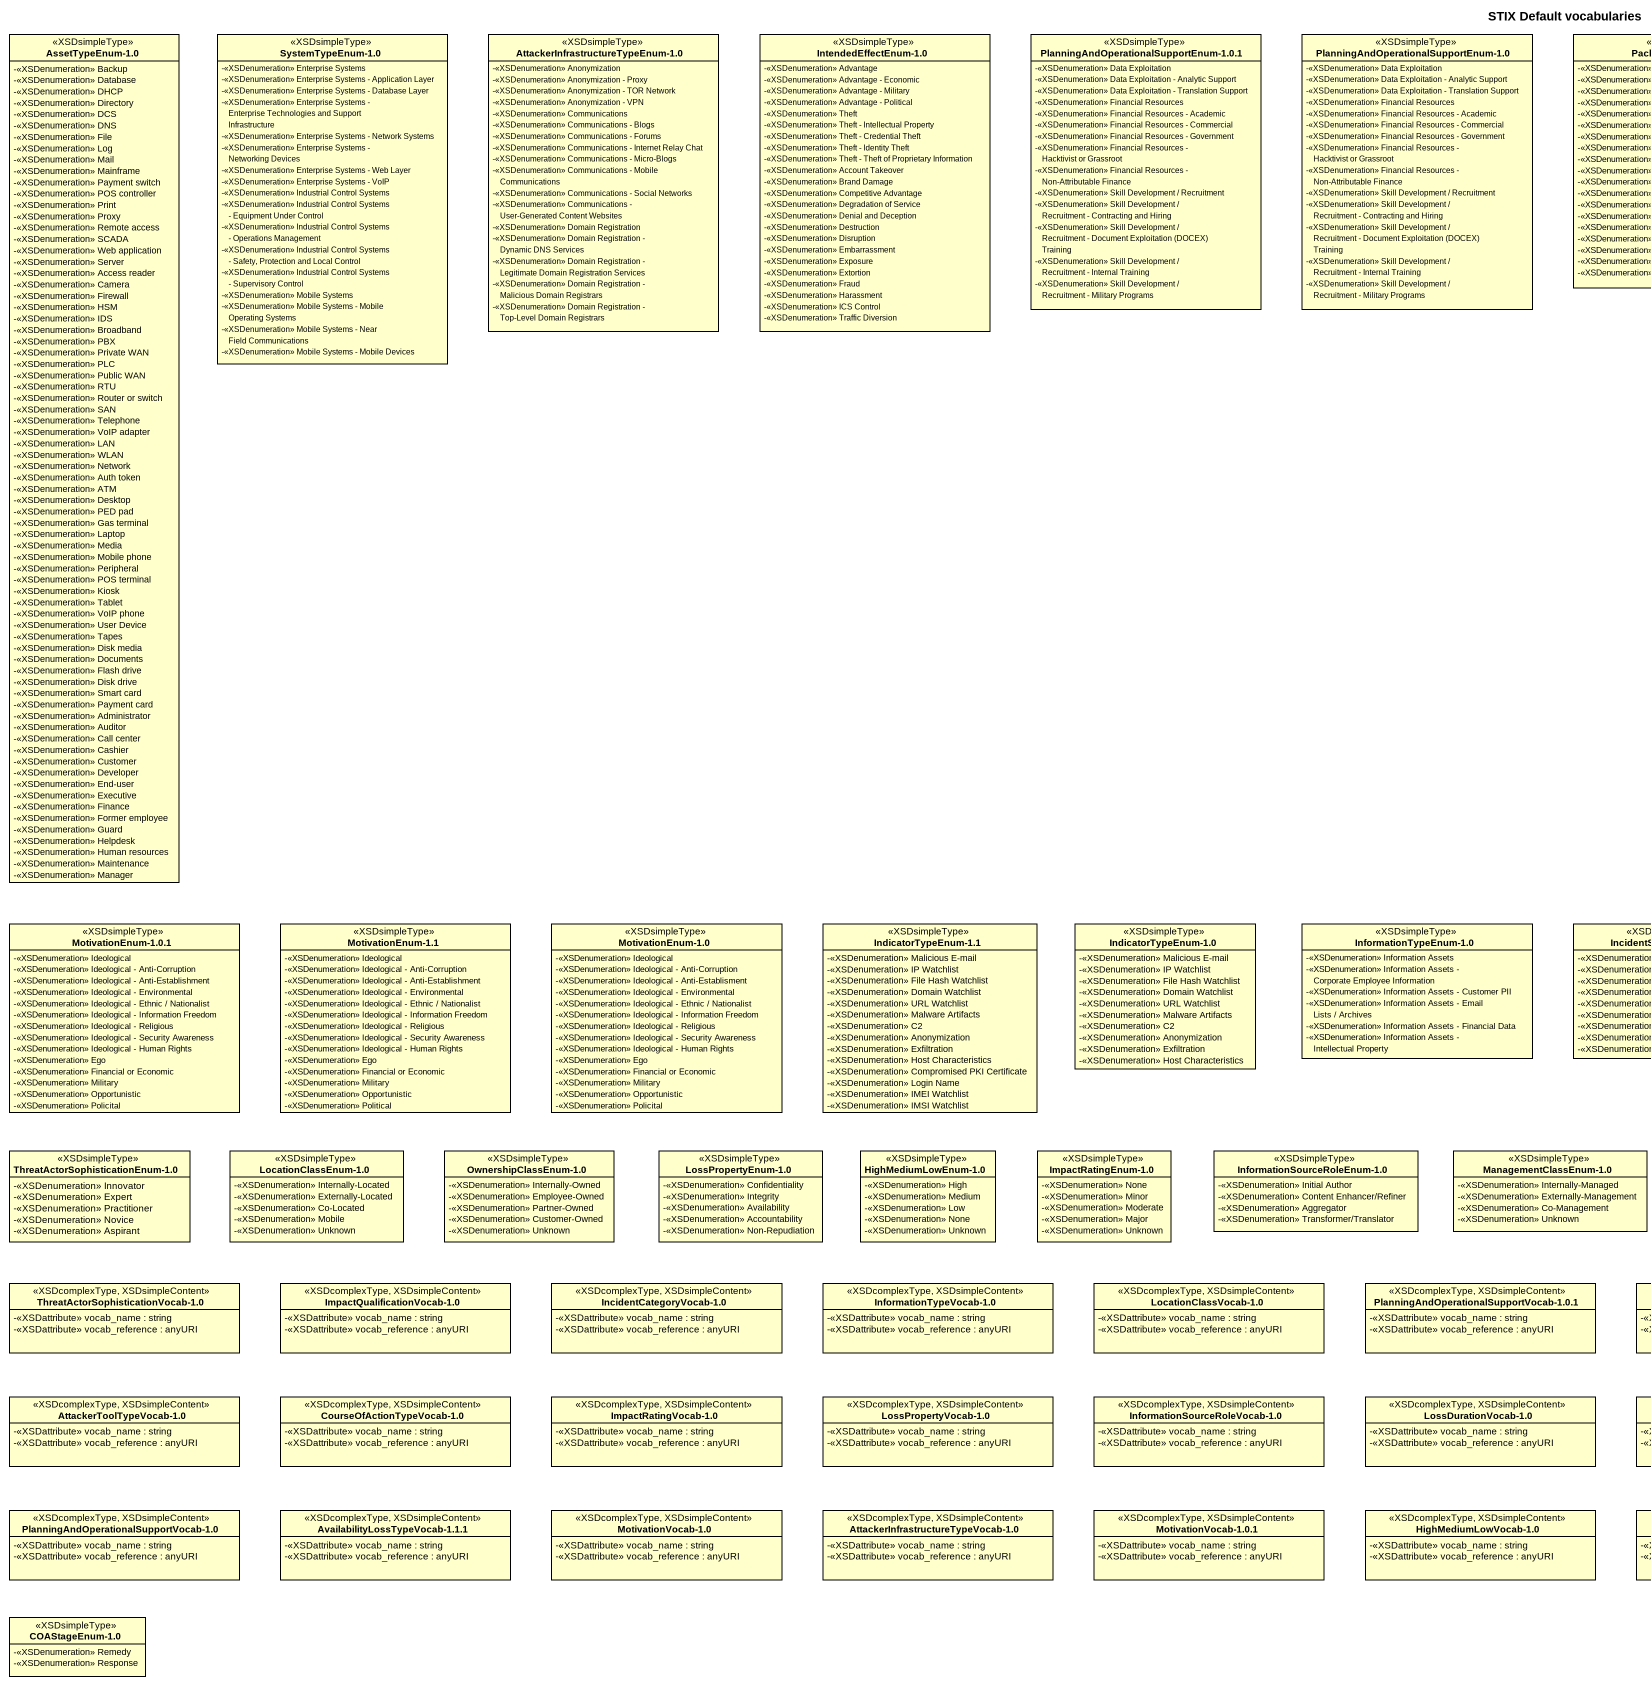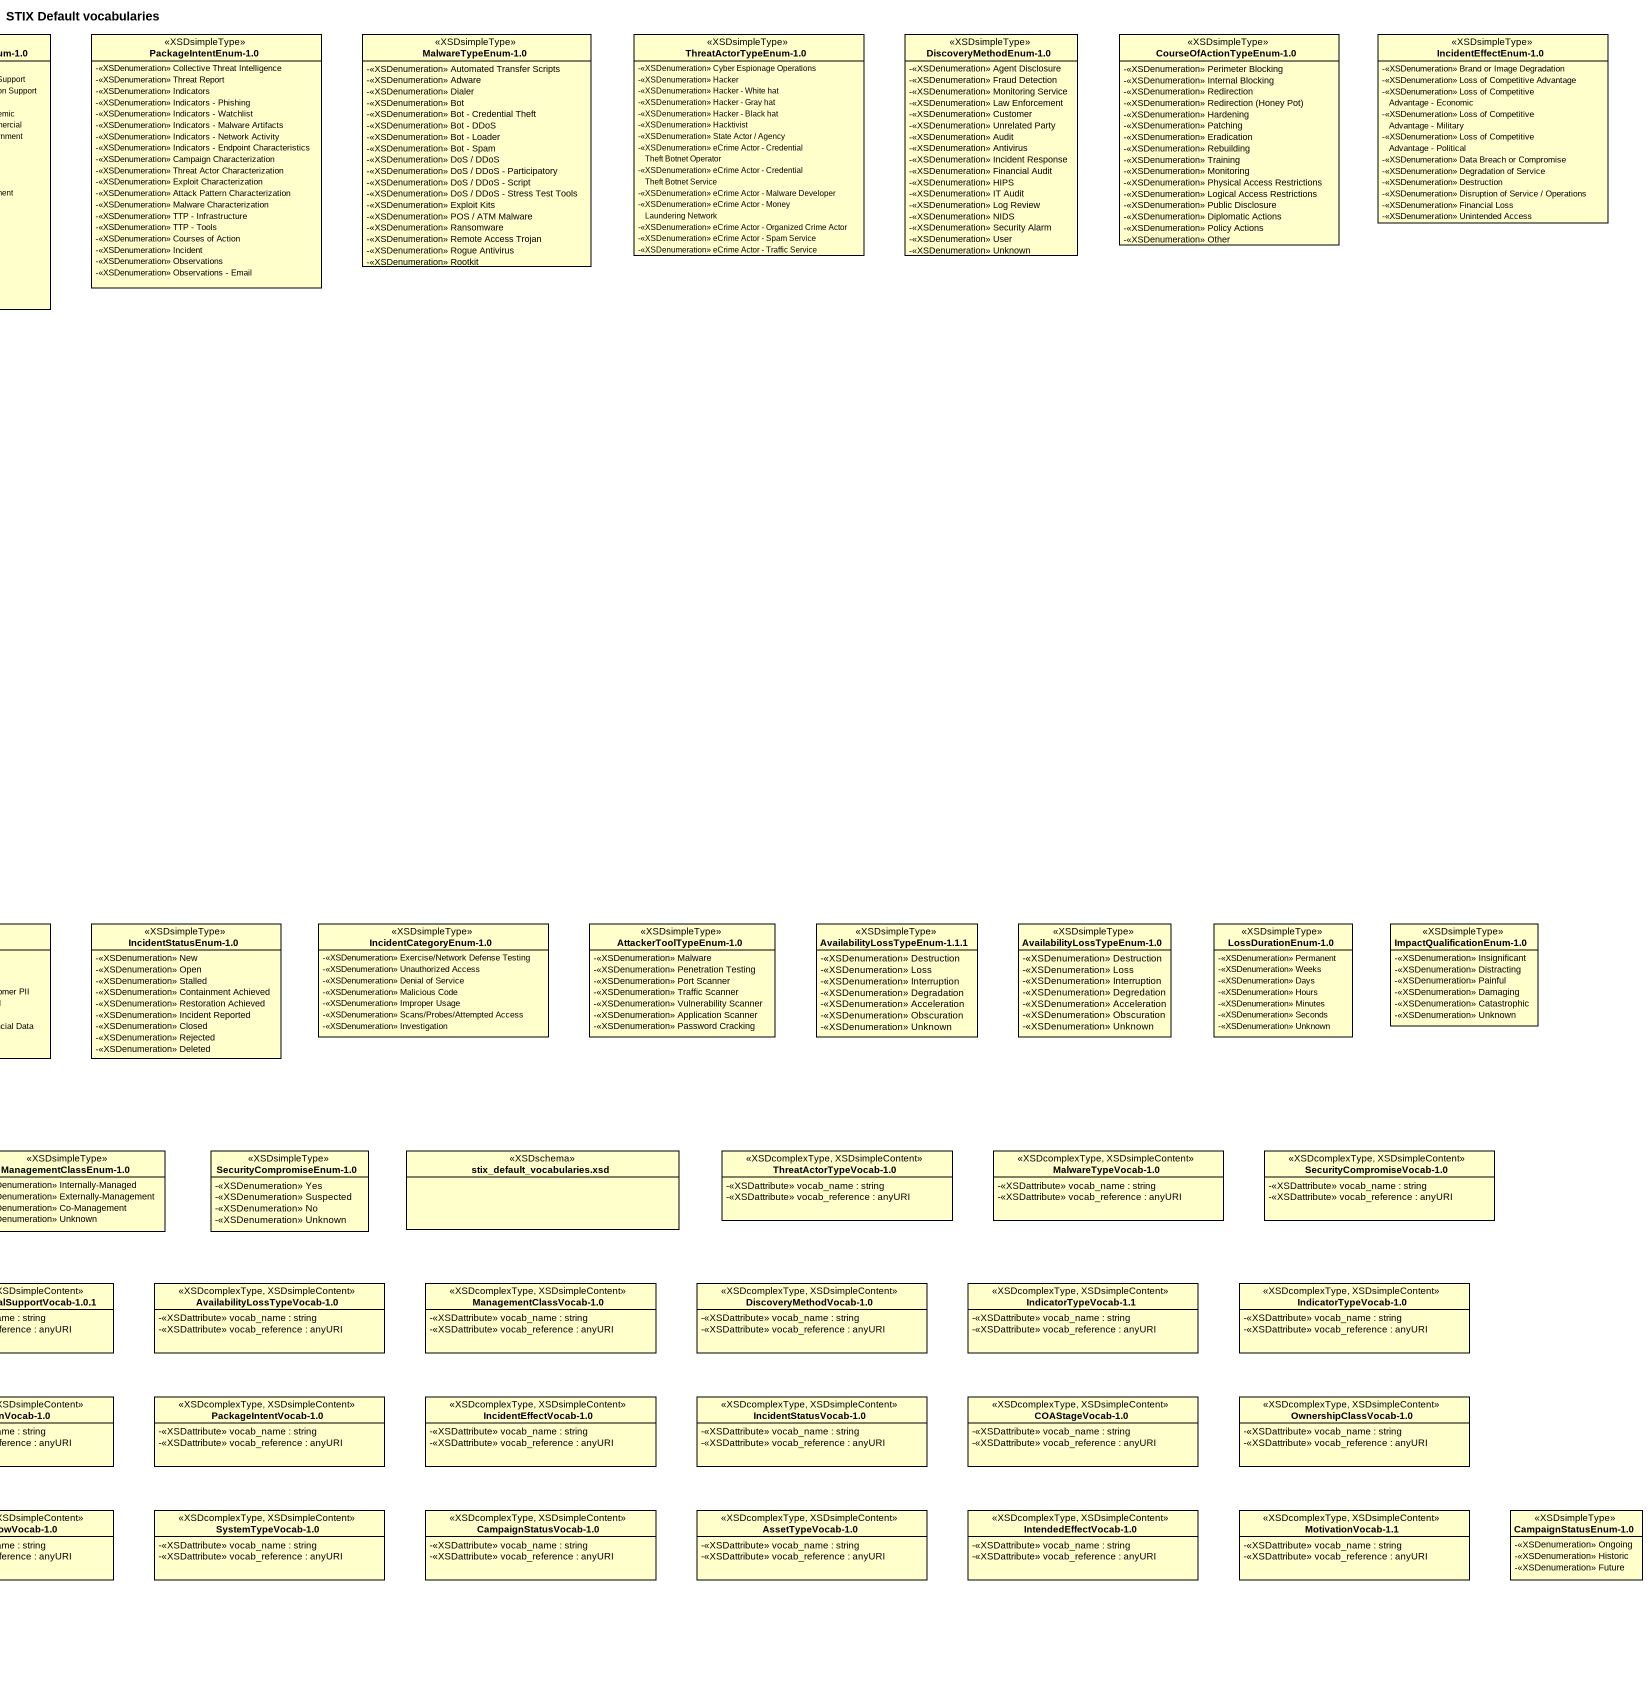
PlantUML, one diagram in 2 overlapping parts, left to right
@startuml
title STIX Default vocabularies
hide circle
hide empty members
skinparam classAttributeIconSize 0
class "AssetTypeEnum-1.0" as AssetTypeEnum_1_0 <<XSDsimpleType>> {
  -<<XSDenumeration>> Backup
  -<<XSDenumeration>> Database
  -<<XSDenumeration>> DHCP
  -<<XSDenumeration>> Directory
  -<<XSDenumeration>> DCS
  -<<XSDenumeration>> DNS
  -<<XSDenumeration>> File
  -<<XSDenumeration>> Log
  -<<XSDenumeration>> Mail
  -<<XSDenumeration>> Mainframe
  -<<XSDenumeration>> Payment switch
  -<<XSDenumeration>> POS controller
  -<<XSDenumeration>> Print
  -<<XSDenumeration>> Proxy
  -<<XSDenumeration>> Remote access
  -<<XSDenumeration>> SCADA
  -<<XSDenumeration>> Web application
  -<<XSDenumeration>> Server
  -<<XSDenumeration>> Access reader
  -<<XSDenumeration>> Camera
  -<<XSDenumeration>> Firewall
  -<<XSDenumeration>> HSM
  -<<XSDenumeration>> IDS
  -<<XSDenumeration>> Broadband
  -<<XSDenumeration>> PBX
  -<<XSDenumeration>> Private WAN
  -<<XSDenumeration>> PLC
  -<<XSDenumeration>> Public WAN
  -<<XSDenumeration>> RTU
  -<<XSDenumeration>> Router or switch
  -<<XSDenumeration>> SAN
  -<<XSDenumeration>> Telephone
  -<<XSDenumeration>> VoIP adapter
  -<<XSDenumeration>> LAN
  -<<XSDenumeration>> WLAN
  -<<XSDenumeration>> Network
  -<<XSDenumeration>> Auth token
  -<<XSDenumeration>> ATM
  -<<XSDenumeration>> Desktop
  -<<XSDenumeration>> PED pad
  -<<XSDenumeration>> Gas terminal
  -<<XSDenumeration>> Laptop
  -<<XSDenumeration>> Media
  -<<XSDenumeration>> Mobile phone
  -<<XSDenumeration>> Peripheral
  -<<XSDenumeration>> POS terminal
  -<<XSDenumeration>> Kiosk
  -<<XSDenumeration>> Tablet
  -<<XSDenumeration>> VoIP phone
  -<<XSDenumeration>> User Device
  -<<XSDenumeration>> Tapes
  -<<XSDenumeration>> Disk media
  -<<XSDenumeration>> Documents
  -<<XSDenumeration>> Flash drive
  -<<XSDenumeration>> Disk drive
  -<<XSDenumeration>> Smart card
  -<<XSDenumeration>> Payment card
  -<<XSDenumeration>> Administrator
  -<<XSDenumeration>> Auditor
  -<<XSDenumeration>> Call center
  -<<XSDenumeration>> Cashier
  -<<XSDenumeration>> Customer
  -<<XSDenumeration>> Developer
  -<<XSDenumeration>> End-user
  -<<XSDenumeration>> Executive
  -<<XSDenumeration>> Finance
  -<<XSDenumeration>> Former employee
  -<<XSDenumeration>> Guard
  -<<XSDenumeration>> Helpdesk
  -<<XSDenumeration>> Human resources
  -<<XSDenumeration>> Maintenance
  -<<XSDenumeration>> Manager
}
class "SystemTypeEnum-1.0" as SystemTypeEnum_1_0 <<XSDsimpleType>> {
  -<<XSDenumeration>> Enterprise Systems
  -<<XSDenumeration>> Enterprise Systems - Application Layer
  -<<XSDenumeration>> Enterprise Systems - Database Layer
  -<<XSDenumeration>> Enterprise Systems - Enterprise Technologies and Support Infrastructure
  -<<XSDenumeration>> Enterprise Systems - Network Systems
  -<<XSDenumeration>> Enterprise Systems - Networking Devices
  -<<XSDenumeration>> Enterprise Systems - Web Layer
  -<<XSDenumeration>> Enterprise Systems - VoIP
  -<<XSDenumeration>> Industrial Control Systems
  -<<XSDenumeration>> Industrial Control Systems - Equipment Under Control
  -<<XSDenumeration>> Industrial Control Systems - Operations Management
  -<<XSDenumeration>> Industrial Control Systems - Safety, Protection and Local Control
  -<<XSDenumeration>> Industrial Control Systems - Supervisory Control
  -<<XSDenumeration>> Mobile Systems
  -<<XSDenumeration>> Mobile Systems - Mobile Operating Systems
  -<<XSDenumeration>> Mobile Systems - Near Field Communications
  -<<XSDenumeration>> Mobile Systems - Mobile Devices
}
class "AttackerInfrastructureTypeEnum-1.0" as AttackerInfrastructureTypeEn <<XSDsimpleType>> {
  -<<XSDenumeration>> Anonymization
  -<<XSDenumeration>> Anonymization - Proxy
  -<<XSDenumeration>> Anonymization - TOR Network
  -<<XSDenumeration>> Anonymization - VPN
  -<<XSDenumeration>> Communications
  -<<XSDenumeration>> Communications - Blogs
  -<<XSDenumeration>> Communications - Forums
  -<<XSDenumeration>> Communications - Internet Relay Chat
  -<<XSDenumeration>> Communications - Micro-Blogs
  -<<XSDenumeration>> Communications - Mobile Communications
  -<<XSDenumeration>> Communications - Social Networks
  -<<XSDenumeration>> Communications - User-Generated Content Websites
  -<<XSDenumeration>> Domain Registration
  -<<XSDenumeration>> Domain Registration - Dynamic DNS Services
  -<<XSDenumeration>> Domain Registration - Legitimate Domain Registration Services
  -<<XSDenumeration>> Domain Registration - Malicious Domain Registrars
  -<<XSDenumeration>> Domain Registration - Top-Level Domain Registrars
}
class "IntendedEffectEnum-1.0" as IntendedEffectEnum_1_0 <<XSDsimpleType>> {
  -<<XSDenumeration>> Advantage
  -<<XSDenumeration>> Advantage - Economic
  -<<XSDenumeration>> Advantage - Military
  -<<XSDenumeration>> Advantage - Political
  -<<XSDenumeration>> Theft
  -<<XSDenumeration>> Theft - Intellectual Property
  -<<XSDenumeration>> Theft - Credential Theft
  -<<XSDenumeration>> Theft - Identity Theft
  -<<XSDenumeration>> Theft - Theft of Proprietary Information
  -<<XSDenumeration>> Account Takeover
  -<<XSDenumeration>> Brand Damage
  -<<XSDenumeration>> Competitive Advantage
  -<<XSDenumeration>> Degradation of Service
  -<<XSDenumeration>> Denial and Deception
  -<<XSDenumeration>> Destruction
  -<<XSDenumeration>> Disruption
  -<<XSDenumeration>> Embarrassment
  -<<XSDenumeration>> Exposure
  -<<XSDenumeration>> Extortion
  -<<XSDenumeration>> Fraud
  -<<XSDenumeration>> Harassment
  -<<XSDenumeration>> ICS Control
  -<<XSDenumeration>> Traffic Diversion
}
class "PlanningAndOperationalSupportEnum-1.0.1" as PlanningAndOperationalSuppor <<XSDsimpleType>> {
  -<<XSDenumeration>> Data Exploitation
  -<<XSDenumeration>> Data Exploitation - Analytic Support
  -<<XSDenumeration>> Data Exploitation - Translation Support
  -<<XSDenumeration>> Financial Resources
  -<<XSDenumeration>> Financial Resources - Academic
  -<<XSDenumeration>> Financial Resources - Commercial
  -<<XSDenumeration>> Financial Resources - Government
  -<<XSDenumeration>> Financial Resources - Hacktivist or Grassroot
  -<<XSDenumeration>> Financial Resources - Non-Attributable Finance
  -<<XSDenumeration>> Skill Development / Recruitment
  -<<XSDenumeration>> Skill Development / Recruitment - Contracting and Hiring
  {field} -<<XSDenumeration>> Skill Development / Recruitment - Document Exploitation (DOCEX) Training
  -<<XSDenumeration>> Skill Development / Recruitment - Internal Training
  -<<XSDenumeration>> Skill Development / Recruitment - Military Programs
}
class "PlanningAndOperationalSupportEnum-1.0" as PlanningAndOperationalSuppor_2 <<XSDsimpleType>> {
  -<<XSDenumeration>> Data Exploitation
  -<<XSDenumeration>> Data Exploitation - Analytic Support
  -<<XSDenumeration>> Data Exploitation - Translation Support
  -<<XSDenumeration>> Financial Resources
  -<<XSDenumeration>> Financial Resources - Academic
  -<<XSDenumeration>> Financial Resources - Commercial
  -<<XSDenumeration>> Financial Resources - Government
  -<<XSDenumeration>> Financial Resources - Hacktivist or Grassroot
  -<<XSDenumeration>> Financial Resources - Non-Attributable Finance
  -<<XSDenumeration>> Skill Development / Recruitment
  -<<XSDenumeration>> Skill Development / Recruitment - Contracting and Hiring
  {field} -<<XSDenumeration>> Skill Development / Recruitment - Document Exploitation (DOCEX) Training
  -<<XSDenumeration>> Skill Development / Recruitment - Internal Training
  -<<XSDenumeration>> Skill Development / Recruitment - Military Programs
}
class "PackageIntentEnum-1.0" as PackageIntentEnum_1_0 <<XSDsimpleType>> {
  -<<XSDenumeration>> Collective Threat Intelligence
  -<<XSDenumeration>> Threat Report
  -<<XSDenumeration>> Indicators
  -<<XSDenumeration>> Indicators - Phishing
  -<<XSDenumeration>> Indicators - Watchlist
  -<<XSDenumeration>> Indicators - Malware Artifacts
  -<<XSDenumeration>> Indicators - Network Activity
  -<<XSDenumeration>> Indicators - Endpoint Characteristics
  -<<XSDenumeration>> Campaign Characterization
  -<<XSDenumeration>> Threat Actor Characterization
  -<<XSDenumeration>> Exploit Characterization
  -<<XSDenumeration>> Attack Pattern Characterization
  -<<XSDenumeration>> Malware Characterization
  -<<XSDenumeration>> TTP - Infrastructure
  -<<XSDenumeration>> TTP - Tools
  -<<XSDenumeration>> Courses of Action
  -<<XSDenumeration>> Incident
  -<<XSDenumeration>> Observations
  -<<XSDenumeration>> Observations - Email
}
class "MalwareTypeEnum-1.0" as MalwareTypeEnum_1_0 <<XSDsimpleType>> {
  -<<XSDenumeration>> Automated Transfer Scripts
  -<<XSDenumeration>> Adware
  -<<XSDenumeration>> Dialer
  -<<XSDenumeration>> Bot
  -<<XSDenumeration>> Bot - Credential Theft
  -<<XSDenumeration>> Bot - DDoS
  -<<XSDenumeration>> Bot - Loader
  -<<XSDenumeration>> Bot - Spam
  -<<XSDenumeration>> DoS / DDoS
  -<<XSDenumeration>> DoS / DDoS - Participatory
  -<<XSDenumeration>> DoS / DDoS - Script
  -<<XSDenumeration>> DoS / DDoS - Stress Test Tools
  -<<XSDenumeration>> Exploit Kits
  -<<XSDenumeration>> POS / ATM Malware
  -<<XSDenumeration>> Ransomware
  -<<XSDenumeration>> Remote Access Trojan
  -<<XSDenumeration>> Rogue Antivirus
  -<<XSDenumeration>> Rootkit
}
class "ThreatActorTypeEnum-1.0" as ThreatActorTypeEnum_1_0 <<XSDsimpleType>> {
  -<<XSDenumeration>> Cyber Espionage Operations
  -<<XSDenumeration>> Hacker
  -<<XSDenumeration>> Hacker - White hat
  -<<XSDenumeration>> Hacker - Gray hat
  -<<XSDenumeration>> Hacker - Black hat
  -<<XSDenumeration>> Hacktivist
  -<<XSDenumeration>> State Actor / Agency
  -<<XSDenumeration>> eCrime Actor - Credential Theft Botnet Operator
  -<<XSDenumeration>> eCrime Actor - Credential Theft Botnet Service
  -<<XSDenumeration>> eCrime Actor - Malware Developer
  -<<XSDenumeration>> eCrime Actor - Money Laundering Network
  -<<XSDenumeration>> eCrime Actor - Organized Crime Actor
  -<<XSDenumeration>> eCrime Actor - Spam Service
  -<<XSDenumeration>> eCrime Actor - Traffic Service
}
class "DiscoveryMethodEnum-1.0" as DiscoveryMethodEnum_1_0 <<XSDsimpleType>> {
  -<<XSDenumeration>> Agent Disclosure
  -<<XSDenumeration>> Fraud Detection
  -<<XSDenumeration>> Monitoring Service
  -<<XSDenumeration>> Law Enforcement
  -<<XSDenumeration>> Customer
  -<<XSDenumeration>> Unrelated Party
  -<<XSDenumeration>> Audit
  -<<XSDenumeration>> Antivirus
  -<<XSDenumeration>> Incident Response
  -<<XSDenumeration>> Financial Audit
  -<<XSDenumeration>> HIPS
  -<<XSDenumeration>> IT Audit
  -<<XSDenumeration>> Log Review
  -<<XSDenumeration>> NIDS
  -<<XSDenumeration>> Security Alarm
  -<<XSDenumeration>> User
  -<<XSDenumeration>> Unknown
}
class "CourseOfActionTypeEnum-1.0" as CourseOfActionTypeEnum_1_0 <<XSDsimpleType>> {
  -<<XSDenumeration>> Perimeter Blocking
  -<<XSDenumeration>> Internal Blocking
  -<<XSDenumeration>> Redirection
  {field} -<<XSDenumeration>> Redirection (Honey Pot)
  -<<XSDenumeration>> Hardening
  -<<XSDenumeration>> Patching
  -<<XSDenumeration>> Eradication
  -<<XSDenumeration>> Rebuilding
  -<<XSDenumeration>> Training
  -<<XSDenumeration>> Monitoring
  -<<XSDenumeration>> Physical Access Restrictions
  -<<XSDenumeration>> Logical Access Restrictions
  -<<XSDenumeration>> Public Disclosure
  -<<XSDenumeration>> Diplomatic Actions
  -<<XSDenumeration>> Policy Actions
  -<<XSDenumeration>> Other
}
class "IncidentEffectEnum-1.0" as IncidentEffectEnum_1_0 <<XSDsimpleType>> {
  -<<XSDenumeration>> Brand or Image Degradation
  -<<XSDenumeration>> Loss of Competitive Advantage
  -<<XSDenumeration>> Loss of Competitive Advantage - Economic
  -<<XSDenumeration>> Loss of Competitive Advantage - Military
  -<<XSDenumeration>> Loss of Competitive Advantage - Political
  -<<XSDenumeration>> Data Breach or Compromise
  -<<XSDenumeration>> Degradation of Service
  -<<XSDenumeration>> Destruction
  -<<XSDenumeration>> Disruption of Service / Operations
  -<<XSDenumeration>> Financial Loss
  -<<XSDenumeration>> Unintended Access
}
class "MotivationEnum-1.0.1" as MotivationEnum_1_0_1 <<XSDsimpleType>> {
  -<<XSDenumeration>> Ideological
  -<<XSDenumeration>> Ideological - Anti-Corruption
  -<<XSDenumeration>> Ideological - Anti-Establishment
  -<<XSDenumeration>> Ideological - Environmental
  -<<XSDenumeration>> Ideological - Ethnic / Nationalist
  -<<XSDenumeration>> Ideological - Information Freedom
  -<<XSDenumeration>> Ideological - Religious
  -<<XSDenumeration>> Ideological - Security Awareness
  -<<XSDenumeration>> Ideological - Human Rights
  -<<XSDenumeration>> Ego
  -<<XSDenumeration>> Financial or Economic
  -<<XSDenumeration>> Military
  -<<XSDenumeration>> Opportunistic
  -<<XSDenumeration>> Policital
}
class "MotivationEnum-1.1" as MotivationEnum_1_1 <<XSDsimpleType>> {
  -<<XSDenumeration>> Ideological
  -<<XSDenumeration>> Ideological - Anti-Corruption
  -<<XSDenumeration>> Ideological - Anti-Establishment
  -<<XSDenumeration>> Ideological - Environmental
  -<<XSDenumeration>> Ideological - Ethnic / Nationalist
  -<<XSDenumeration>> Ideological - Information Freedom
  -<<XSDenumeration>> Ideological - Religious
  -<<XSDenumeration>> Ideological - Security Awareness
  -<<XSDenumeration>> Ideological - Human Rights
  -<<XSDenumeration>> Ego
  -<<XSDenumeration>> Financial or Economic
  -<<XSDenumeration>> Military
  -<<XSDenumeration>> Opportunistic
  -<<XSDenumeration>> Political
}
class "MotivationEnum-1.0" as MotivationEnum_1_0 <<XSDsimpleType>> {
  -<<XSDenumeration>> Ideological
  -<<XSDenumeration>> Ideological - Anti-Corruption
  -<<XSDenumeration>> Ideological - Anti-Establisment
  -<<XSDenumeration>> Ideological - Environmental
  -<<XSDenumeration>> Ideological - Ethnic / Nationalist
  -<<XSDenumeration>> Ideological - Information Freedom
  -<<XSDenumeration>> Ideological - Religious
  -<<XSDenumeration>> Ideological - Security Awareness
  -<<XSDenumeration>> Ideological - Human Rights
  -<<XSDenumeration>> Ego
  -<<XSDenumeration>> Financial or Economic
  -<<XSDenumeration>> Military
  -<<XSDenumeration>> Opportunistic
  -<<XSDenumeration>> Policital
}
class "IndicatorTypeEnum-1.1" as IndicatorTypeEnum_1_1 <<XSDsimpleType>> {
  -<<XSDenumeration>> Malicious E-mail
  -<<XSDenumeration>> IP Watchlist
  -<<XSDenumeration>> File Hash Watchlist
  -<<XSDenumeration>> Domain Watchlist
  -<<XSDenumeration>> URL Watchlist
  -<<XSDenumeration>> Malware Artifacts
  -<<XSDenumeration>> C2
  -<<XSDenumeration>> Anonymization
  -<<XSDenumeration>> Exfiltration
  -<<XSDenumeration>> Host Characteristics
  -<<XSDenumeration>> Compromised PKI Certificate
  -<<XSDenumeration>> Login Name
  -<<XSDenumeration>> IMEI Watchlist
  -<<XSDenumeration>> IMSI Watchlist
}
class "IndicatorTypeEnum-1.0" as IndicatorTypeEnum_1_0 <<XSDsimpleType>> {
  -<<XSDenumeration>> Malicious E-mail
  -<<XSDenumeration>> IP Watchlist
  -<<XSDenumeration>> File Hash Watchlist
  -<<XSDenumeration>> Domain Watchlist
  -<<XSDenumeration>> URL Watchlist
  -<<XSDenumeration>> Malware Artifacts
  -<<XSDenumeration>> C2
  -<<XSDenumeration>> Anonymization
  -<<XSDenumeration>> Exfiltration
  -<<XSDenumeration>> Host Characteristics
}
class "InformationTypeEnum-1.0" as InformationTypeEnum_1_0 <<XSDsimpleType>> {
  -<<XSDenumeration>> Information Assets
  -<<XSDenumeration>> Information Assets - Corporate Employee Information
  -<<XSDenumeration>> Information Assets - Customer PII
  -<<XSDenumeration>> Information Assets - Email Lists / Archives
  -<<XSDenumeration>> Information Assets - Financial Data
  -<<XSDenumeration>> Information Assets - Intellectual Property
}
class "IncidentStatusEnum-1.0" as IncidentStatusEnum_1_0 <<XSDsimpleType>> {
  -<<XSDenumeration>> New
  -<<XSDenumeration>> Open
  -<<XSDenumeration>> Stalled
  -<<XSDenumeration>> Containment Achieved
  -<<XSDenumeration>> Restoration Achieved
  -<<XSDenumeration>> Incident Reported
  -<<XSDenumeration>> Closed
  -<<XSDenumeration>> Rejected
  -<<XSDenumeration>> Deleted
}
class "IncidentCategoryEnum-1.0" as IncidentCategoryEnum_1_0 <<XSDsimpleType>> {
  -<<XSDenumeration>> Exercise/Network Defense Testing
  -<<XSDenumeration>> Unauthorized Access
  -<<XSDenumeration>> Denial of Service
  -<<XSDenumeration>> Malicious Code
  -<<XSDenumeration>> Improper Usage
  -<<XSDenumeration>> Scans/Probes/Attempted Access
  -<<XSDenumeration>> Investigation
}
class "AttackerToolTypeEnum-1.0" as AttackerToolTypeEnum_1_0 <<XSDsimpleType>> {
  -<<XSDenumeration>> Malware
  -<<XSDenumeration>> Penetration Testing
  -<<XSDenumeration>> Port Scanner
  -<<XSDenumeration>> Traffic Scanner
  -<<XSDenumeration>> Vulnerability Scanner
  -<<XSDenumeration>> Application Scanner
  -<<XSDenumeration>> Password Cracking
}
class "AvailabilityLossTypeEnum-1.1.1" as AvailabilityLossTypeEnum_1 <<XSDsimpleType>> {
  -<<XSDenumeration>> Destruction
  -<<XSDenumeration>> Loss
  -<<XSDenumeration>> Interruption
  -<<XSDenumeration>> Degradation
  -<<XSDenumeration>> Acceleration
  -<<XSDenumeration>> Obscuration
  -<<XSDenumeration>> Unknown
}
class "AvailabilityLossTypeEnum-1.0" as AvailabilityLossTypeEnum_1_0 <<XSDsimpleType>> {
  -<<XSDenumeration>> Destruction
  -<<XSDenumeration>> Loss
  -<<XSDenumeration>> Interruption
  -<<XSDenumeration>> Degredation
  -<<XSDenumeration>> Acceleration
  -<<XSDenumeration>> Obscuration
  -<<XSDenumeration>> Unknown
}
class "LossDurationEnum-1.0" as LossDurationEnum_1_0 <<XSDsimpleType>> {
  -<<XSDenumeration>> Permanent
  -<<XSDenumeration>> Weeks
  -<<XSDenumeration>> Days
  -<<XSDenumeration>> Hours
  -<<XSDenumeration>> Minutes
  -<<XSDenumeration>> Seconds
  -<<XSDenumeration>> Unknown
}
class "ImpactQualificationEnum-1.0" as ImpactQualificationEnum_1_0 <<XSDsimpleType>> {
  -<<XSDenumeration>> Insignificant
  -<<XSDenumeration>> Distracting
  -<<XSDenumeration>> Painful
  -<<XSDenumeration>> Damaging
  -<<XSDenumeration>> Catastrophic
  -<<XSDenumeration>> Unknown
}
class "ThreatActorSophisticationEnum-1.0" as ThreatActorSophisticationEnu <<XSDsimpleType>> {
  -<<XSDenumeration>> Innovator
  -<<XSDenumeration>> Expert
  -<<XSDenumeration>> Practitioner
  -<<XSDenumeration>> Novice
  -<<XSDenumeration>> Aspirant
}
class "LocationClassEnum-1.0" as LocationClassEnum_1_0 <<XSDsimpleType>> {
  -<<XSDenumeration>> Internally-Located
  -<<XSDenumeration>> Externally-Located
  -<<XSDenumeration>> Co-Located
  -<<XSDenumeration>> Mobile
  -<<XSDenumeration>> Unknown
}
class "OwnershipClassEnum-1.0" as OwnershipClassEnum_1_0 <<XSDsimpleType>> {
  -<<XSDenumeration>> Internally-Owned
  -<<XSDenumeration>> Employee-Owned
  -<<XSDenumeration>> Partner-Owned
  -<<XSDenumeration>> Customer-Owned
  -<<XSDenumeration>> Unknown
}
class "LossPropertyEnum-1.0" as LossPropertyEnum_1_0 <<XSDsimpleType>> {
  -<<XSDenumeration>> Confidentiality
  -<<XSDenumeration>> Integrity
  -<<XSDenumeration>> Availability
  -<<XSDenumeration>> Accountability
  -<<XSDenumeration>> Non-Repudiation
}
class "HighMediumLowEnum-1.0" as HighMediumLowEnum_1_0 <<XSDsimpleType>> {
  -<<XSDenumeration>> High
  -<<XSDenumeration>> Medium
  -<<XSDenumeration>> Low
  -<<XSDenumeration>> None
  -<<XSDenumeration>> Unknown
}
class "ImpactRatingEnum-1.0" as ImpactRatingEnum_1_0 <<XSDsimpleType>> {
  -<<XSDenumeration>> None
  -<<XSDenumeration>> Minor
  -<<XSDenumeration>> Moderate
  -<<XSDenumeration>> Major
  -<<XSDenumeration>> Unknown
}
class "InformationSourceRoleEnum-1.0" as InformationSourceRoleEnum_1 <<XSDsimpleType>> {
  -<<XSDenumeration>> Initial Author
  -<<XSDenumeration>> Content Enhancer/Refiner
  -<<XSDenumeration>> Aggregator
  -<<XSDenumeration>> Transformer/Translator
}
class "ManagementClassEnum-1.0" as ManagementClassEnum_1_0 <<XSDsimpleType>> {
  -<<XSDenumeration>> Internally-Managed
  -<<XSDenumeration>> Externally-Management
  -<<XSDenumeration>> Co-Management
  -<<XSDenumeration>> Unknown
}
class "SecurityCompromiseEnum-1.0" as SecurityCompromiseEnum_1_0 <<XSDsimpleType>> {
  -<<XSDenumeration>> Yes
  -<<XSDenumeration>> Suspected
  -<<XSDenumeration>> No
  -<<XSDenumeration>> Unknown
}
class "stix_default_vocabularies.xsd" as stix_default_vocabularies <<XSDschema>>
class "ThreatActorTypeVocab-1.0" as ThreatActorTypeVocab_1_0 <<XSDcomplexType, XSDsimpleContent>> {
  -<<XSDattribute>> vocab_name : string
  -<<XSDattribute>> vocab_reference : anyURI
}
class "MalwareTypeVocab-1.0" as MalwareTypeVocab_1_0 <<XSDcomplexType, XSDsimpleContent>> {
  -<<XSDattribute>> vocab_name : string
  -<<XSDattribute>> vocab_reference : anyURI
}
class "SecurityCompromiseVocab-1.0" as SecurityCompromiseVocab_1_0 <<XSDcomplexType, XSDsimpleContent>> {
  -<<XSDattribute>> vocab_name : string
  -<<XSDattribute>> vocab_reference : anyURI
}
class "ThreatActorSophisticationVocab-1.0" as ThreatActorSophisticationVoc <<XSDcomplexType, XSDsimpleContent>> {
  -<<XSDattribute>> vocab_name : string
  -<<XSDattribute>> vocab_reference : anyURI
}
class "ImpactQualificationVocab-1.0" as ImpactQualificationVocab_1_0 <<XSDcomplexType, XSDsimpleContent>> {
  -<<XSDattribute>> vocab_name : string
  -<<XSDattribute>> vocab_reference : anyURI
}
class "IncidentCategoryVocab-1.0" as IncidentCategoryVocab_1_0 <<XSDcomplexType, XSDsimpleContent>> {
  -<<XSDattribute>> vocab_name : string
  -<<XSDattribute>> vocab_reference : anyURI
}
class "InformationTypeVocab-1.0" as InformationTypeVocab_1_0 <<XSDcomplexType, XSDsimpleContent>> {
  -<<XSDattribute>> vocab_name : string
  -<<XSDattribute>> vocab_reference : anyURI
}
class "LocationClassVocab-1.0" as LocationClassVocab_1_0 <<XSDcomplexType, XSDsimpleContent>> {
  -<<XSDattribute>> vocab_name : string
  -<<XSDattribute>> vocab_reference : anyURI
}
class "PlanningAndOperationalSupportVocab-1.0.1" as PlanningAndOperationalSuppor_3 <<XSDcomplexType, XSDsimpleContent>> {
  -<<XSDattribute>> vocab_name : string
  -<<XSDattribute>> vocab_reference : anyURI
}
class "AvailabilityLossTypeVocab-1.0" as AvailabilityLossTypeVocab_1 <<XSDcomplexType, XSDsimpleContent>> {
  -<<XSDattribute>> vocab_name : string
  -<<XSDattribute>> vocab_reference : anyURI
}
class "ManagementClassVocab-1.0" as ManagementClassVocab_1_0 <<XSDcomplexType, XSDsimpleContent>> {
  -<<XSDattribute>> vocab_name : string
  -<<XSDattribute>> vocab_reference : anyURI
}
class "DiscoveryMethodVocab-1.0" as DiscoveryMethodVocab_1_0 <<XSDcomplexType, XSDsimpleContent>> {
  -<<XSDattribute>> vocab_name : string
  -<<XSDattribute>> vocab_reference : anyURI
}
class "IndicatorTypeVocab-1.1" as IndicatorTypeVocab_1_1 <<XSDcomplexType, XSDsimpleContent>> {
  -<<XSDattribute>> vocab_name : string
  -<<XSDattribute>> vocab_reference : anyURI
}
class "IndicatorTypeVocab-1.0" as IndicatorTypeVocab_1_0 <<XSDcomplexType, XSDsimpleContent>> {
  -<<XSDattribute>> vocab_name : string
  -<<XSDattribute>> vocab_reference : anyURI
}
class "AttackerToolTypeVocab-1.0" as AttackerToolTypeVocab_1_0 <<XSDcomplexType, XSDsimpleContent>> {
  -<<XSDattribute>> vocab_name : string
  -<<XSDattribute>> vocab_reference : anyURI
}
class "CourseOfActionTypeVocab-1.0" as CourseOfActionTypeVocab_1_0 <<XSDcomplexType, XSDsimpleContent>> {
  -<<XSDattribute>> vocab_name : string
  -<<XSDattribute>> vocab_reference : anyURI
}
class "ImpactRatingVocab-1.0" as ImpactRatingVocab_1_0 <<XSDcomplexType, XSDsimpleContent>> {
  -<<XSDattribute>> vocab_name : string
  -<<XSDattribute>> vocab_reference : anyURI
}
class "LossPropertyVocab-1.0" as LossPropertyVocab_1_0 <<XSDcomplexType, XSDsimpleContent>> {
  -<<XSDattribute>> vocab_name : string
  -<<XSDattribute>> vocab_reference : anyURI
}
class "InformationSourceRoleVocab-1.0" as InformationSourceRoleVocab <<XSDcomplexType, XSDsimpleContent>> {
  -<<XSDattribute>> vocab_name : string
  -<<XSDattribute>> vocab_reference : anyURI
}
class "LossDurationVocab-1.0" as LossDurationVocab_1_0 <<XSDcomplexType, XSDsimpleContent>> {
  -<<XSDattribute>> vocab_name : string
  -<<XSDattribute>> vocab_reference : anyURI
}
class "PackageIntentVocab-1.0" as PackageIntentVocab_1_0 <<XSDcomplexType, XSDsimpleContent>> {
  -<<XSDattribute>> vocab_name : string
  -<<XSDattribute>> vocab_reference : anyURI
}
class "IncidentEffectVocab-1.0" as IncidentEffectVocab_1_0 <<XSDcomplexType, XSDsimpleContent>> {
  -<<XSDattribute>> vocab_name : string
  -<<XSDattribute>> vocab_reference : anyURI
}
class "IncidentStatusVocab-1.0" as IncidentStatusVocab_1_0 <<XSDcomplexType, XSDsimpleContent>> {
  -<<XSDattribute>> vocab_name : string
  -<<XSDattribute>> vocab_reference : anyURI
}
class "COAStageVocab-1.0" as COAStageVocab_1_0 <<XSDcomplexType, XSDsimpleContent>> {
  -<<XSDattribute>> vocab_name : string
  -<<XSDattribute>> vocab_reference : anyURI
}
class "OwnershipClassVocab-1.0" as OwnershipClassVocab_1_0 <<XSDcomplexType, XSDsimpleContent>> {
  -<<XSDattribute>> vocab_name : string
  -<<XSDattribute>> vocab_reference : anyURI
}
class "PlanningAndOperationalSupportVocab-1.0" as PlanningAndOperationalSuppor_4 <<XSDcomplexType, XSDsimpleContent>> {
  -<<XSDattribute>> vocab_name : string
  -<<XSDattribute>> vocab_reference : anyURI
}
class "AvailabilityLossTypeVocab-1.1.1" as AvailabilityLossTypeVocab_1_2 <<XSDcomplexType, XSDsimpleContent>> {
  -<<XSDattribute>> vocab_name : string
  -<<XSDattribute>> vocab_reference : anyURI
}
class "MotivationVocab-1.0" as MotivationVocab_1_0 <<XSDcomplexType, XSDsimpleContent>> {
  -<<XSDattribute>> vocab_name : string
  -<<XSDattribute>> vocab_reference : anyURI
}
class "AttackerInfrastructureTypeVocab-1.0" as AttackerInfrastructureTypeVo <<XSDcomplexType, XSDsimpleContent>> {
  -<<XSDattribute>> vocab_name : string
  -<<XSDattribute>> vocab_reference : anyURI
}
class "MotivationVocab-1.0.1" as MotivationVocab_1_0_1 <<XSDcomplexType, XSDsimpleContent>> {
  -<<XSDattribute>> vocab_name : string
  -<<XSDattribute>> vocab_reference : anyURI
}
class "HighMediumLowVocab-1.0" as HighMediumLowVocab_1_0 <<XSDcomplexType, XSDsimpleContent>> {
  -<<XSDattribute>> vocab_name : string
  -<<XSDattribute>> vocab_reference : anyURI
}
class "SystemTypeVocab-1.0" as SystemTypeVocab_1_0 <<XSDcomplexType, XSDsimpleContent>> {
  -<<XSDattribute>> vocab_name : string
  -<<XSDattribute>> vocab_reference : anyURI
}
class "CampaignStatusVocab-1.0" as CampaignStatusVocab_1_0 <<XSDcomplexType, XSDsimpleContent>> {
  -<<XSDattribute>> vocab_name : string
  -<<XSDattribute>> vocab_reference : anyURI
}
class "AssetTypeVocab-1.0" as AssetTypeVocab_1_0 <<XSDcomplexType, XSDsimpleContent>> {
  -<<XSDattribute>> vocab_name : string
  -<<XSDattribute>> vocab_reference : anyURI
}
class "IntendedEffectVocab-1.0" as IntendedEffectVocab_1_0 <<XSDcomplexType, XSDsimpleContent>> {
  -<<XSDattribute>> vocab_name : string
  -<<XSDattribute>> vocab_reference : anyURI
}
class "MotivationVocab-1.1" as MotivationVocab_1_1 <<XSDcomplexType, XSDsimpleContent>> {
  -<<XSDattribute>> vocab_name : string
  -<<XSDattribute>> vocab_reference : anyURI
}
class "CampaignStatusEnum-1.0" as CampaignStatusEnum_1_0 <<XSDsimpleType>> {
  -<<XSDenumeration>> Ongoing
  -<<XSDenumeration>> Historic
  -<<XSDenumeration>> Future
}
class "COAStageEnum-1.0" as COAStageEnum_1_0 <<XSDsimpleType>> {
  -<<XSDenumeration>> Remedy
  -<<XSDenumeration>> Response
}
@enduml
